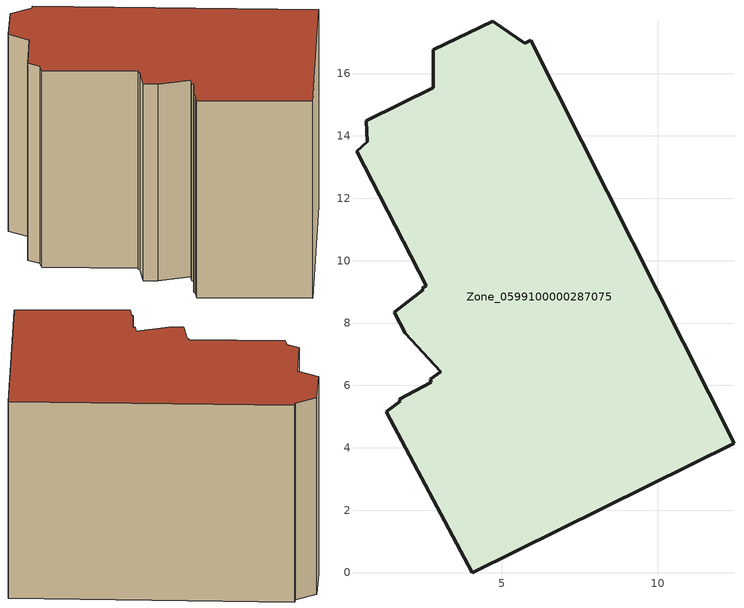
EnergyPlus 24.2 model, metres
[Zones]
Zone_0599100000287075
 floor ground (C_G): 2.46,9.12 2.59,9.19 0.35,13.5 0.68,13.82 0.65,14.49 2.8,15.55 2.81,16.77 4.72,17.67 5.74,16.98 5.93,17.07 12.45,4.15 4.05,0 1.31,5.16 1.74,5.48 1.71,5.55 2.75,6.1 2.7,6.19 3.05,6.45 1.91,7.68 1.55,8.34 2.49,9.06 z0
 wall outside (C_F): 5.74,16.98 4.72,17.67 2.81,16.77 2.8,15.55 0.65,14.49 0.68,13.82 0.35,13.5 2.59,9.19 2.46,9.12 2.49,9.06 1.55,8.34 1.91,7.68 3.05,6.45 2.7,6.19 2.75,6.1 1.71,5.55 1.74,5.48 1.31,5.16 4.05,0 12.45,4.15 5.93,17.07 5.74,16.98 z0:11.41
 roof outside (C_R): 2.59,9.19 2.46,9.12 2.49,9.06 1.55,8.34 1.91,7.68 3.05,6.45 2.7,6.19 2.75,6.1 1.71,5.55 1.74,5.48 1.31,5.16 4.05,0 12.45,4.15 5.93,17.07 5.74,16.98 4.72,17.67 2.81,16.77 2.8,15.55 0.65,14.49 0.68,13.82 0.35,13.5 z11.41
[BUILDING]
Pand.0599100000287075: North Axis=0; Terrain=City; Loads Convergence Tolerance Value=0.04; Temperature Convergence Tolerance Value=0.4; Solar Distribution=FullExterior; Maximum Number of Warmup Days=25; Minimum Number of Warmup Days=1
[Site:Location]
Rotterdam.The.Hague.AP_ZH_NLD Design_Conditions: Latitude=51.96; Longitude=4.45; Time Zone=1; Elevation=-4.5
[SITE:GROUNDTEMPERATURE:BUILDINGSURFACE]
18, 18, 18, 18, 18, 18, 18, 18, 18, 18, 18, 18
[MATERIAL] Thermal Absorptance=0.9; Solar Absorptance=0.7; Visible Absorptance=0.7
Name | Roughness | Thickness | Conductivity | Density | Specific Heat
G.TC.1946 | MediumSmooth | 0.15 | 1 | 540 | 1210
F.TC.1946 | Rough | 0.3 | 0.857143 | 1920 | 840
R.TC.1946 | MediumRough | 0.2 | 0.909091 | 1500 | 1000
[CONSTRUCTION]
C_G: G.TC.1946
C_F: F.TC.1946
C_R: R.TC.1946
[ZONE]
Zone_0599100000287075: Type=1; Multiplier=1; Ceiling Height=Autocalculate; Volume=Autocalculate; Floor Area=autocalculate; Part of Total Floor Area=Yes
[ZONEINFILTRATION:DESIGNFLOWRATE]
Infil_Zone_0599100000287075: Zone or ZoneList or Space or SpaceList=Zone_0599100000287075; Schedule=AlwaysOn; Design Flow Rate Calculation Method=Flow/Area; Flow Rate per Floor Area=0.003; Constant Term Coefficient=1; Temperature Term Coefficient=0; Velocity Term Coefficient=0; Velocity Squared Term Coefficient=0
[HVACTEMPLATE:ZONE:IDEALLOADSAIRSYSTEM]
Zone_0599100000287075: Maximum Heating Supply Air Temperature=50; Minimum Cooling Supply Air Temperature=13; Maximum Heating Supply Air Humidity Ratio=0.0156; Minimum Cooling Supply Air Humidity Ratio=0.0077; Heating Limit=NoLimit; Cooling Limit=NoLimit; Dehumidification Control Type=ConstantSensibleHeatRatio; Cooling Sensible Heat Ratio=0.7; Dehumidification Setpoint=60; Humidification Control Type=None; Humidification Setpoint=30; Outdoor Air Method=None; Outdoor Air Flow Rate per Person=0.00944; Outdoor Air Flow Rate per Zone Floor Area=0; Outdoor Air Flow Rate per Zone=0; Demand Controlled Ventilation Type=None; Outdoor Air Economizer Type=NoEconomizer; Heat Recovery Type=None; Sensible Heat Recovery Effectiveness=0.7; Latent Heat Recovery Effectiveness=0.65
[ZONECONTROL:THERMOSTAT]
ThermostatControl_Zone_0599100000287075: Zone or ZoneList=Zone_0599100000287075; Control Type Schedule=DualSetpointControlType; Control 1=Thermostat_Zone_0599100000287075; Temperature Difference Between Cutout And Setpoint=0
[THERMOSTATSETPOINT:DUALSETPOINT]
Thermostat_Zone_0599100000287075: Heating Setpoint Temperature Schedule=HeatingSetpoint_Zone_0599100000287075; Cooling Setpoint Temperature Schedule=CoolingSetpoint_Zone_0599100000287075
[SCHEDULE:COMPACT]
HeatingSetpoint_Zone_0599100000287075: Through: 12/31, For: AllDays, Until: 24:00, 21
CoolingSetpoint_Zone_0599100000287075: Through: 12/31, For: AllDays, Until: 24:00, 24
DualSetpointControlType: Through: 12/31, For: AllDays, Until: 24:00, 4
AlwaysOn: Through: 12/31, For: AllDays, Until: 24:00, 1
